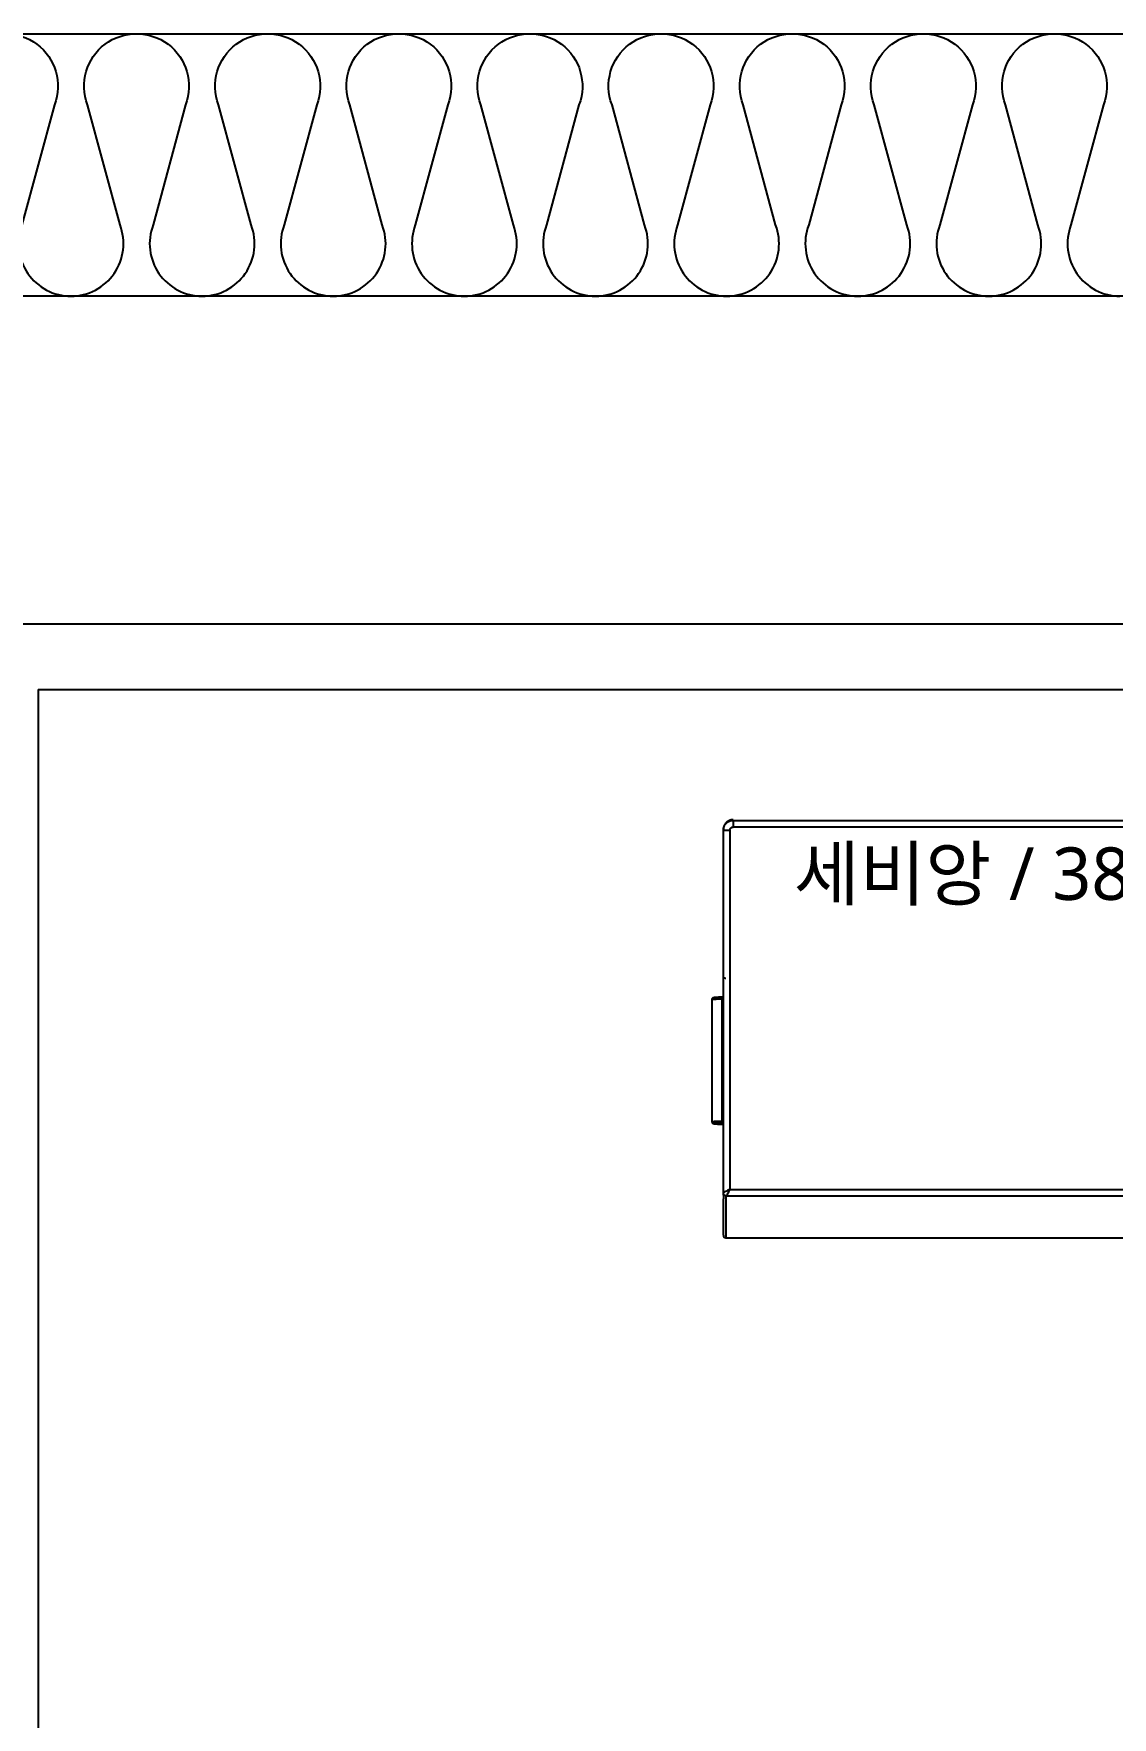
# Model space of a CAD drawing. Header units: millimetres. Extents: x -33000 to 294000, y 0 to 42408.
# Drawn here: x 233640 to 233969, y 17611 to 18125 of the extents above; entities that cross this region are included whole.
import ezdxf
from ezdxf.enums import TextEntityAlignment as Align

# ---------------------------------------------------------------- set-up
doc = ezdxf.new("R2010")
doc.units = ezdxf.units.MM
doc.header["$LTSCALE"] = 50
doc.layers.add('arch', color=8, linetype='Continuous')
doc.styles.add('FORTELINE', font='malgun.ttf')

# ---------------------------------------------------------------- blocks, each defined once
blk = doc.blocks.new('A$C6CF502EC')
for p, q in [((-84.29, 254.5), (-121.92, 254.5)), ((-144.11, 250.2), (-157.11, 250.2)), ((-157.11, 250.2), (-157.11, 79)), ((-156.31, 251), (-145.17, 251)), ((-144.11, 251), (-145.17, 251)), ((-144.11, 251), (-143.6, 251)), ((-144.11, 251), (-144.11, 250.65)), ((-121.67, 251.32), (-84.19, 251.32)), ((-60.33, 251), (-60.15, 251))]:
    blk.add_line(p, q)
blk.add_arc((-156.31, 250.2), 0.8, 90, 180)
for centre, major_axis, ratio, start_param, end_param in [((-122.59, 241.52), (0.33, 12.49), 0.021001, 5.568856, 6.998613), ((-121.67, 250.94), (0, 0.5), 0.021008, 4.829725, 5.568523), ((-84.2, 250.94), (0, -0.5), 0.021008, 1.688117, 2.426937)]:
    blk.add_ellipse(centre, major_axis=major_axis, ratio=ratio, start_param=start_param, end_param=end_param)
for points, knots in [([(-122.36, 253.37), (-122.38, 253.24), (-122.41, 252.83), (-122.46, 251.96), (-122.5, 251.2), (-122.52, 250.9)], [0, 0, 0, 0, 0.264721, 0.731419, 1, 1, 1, 1]), ([(-121.76, 254.49), (-121.83, 254.49), (-121.94, 254.48), (-122.08, 254.4), (-122.18, 254.3), (-122.23, 254.2), (-122.27, 254.1), (-122.3, 253.96), (-122.33, 253.78), (-122.35, 253.48), (-122.36, 253.37)], [0, 0, 0, 0, 0.045112, 0.092295, 0.135741, 0.182804, 0.251788, 0.406207, 0.791729, 1, 1, 1, 1]), ([(-121.67, 251.32), (-121.67, 251.33), (-121.67, 251.36), (-121.67, 251.39), (-121.67, 251.43), (-121.67, 251.47), (-121.67, 251.51), (-121.67, 251.54), (-121.67, 251.58), (-121.67, 251.61), (-121.67, 251.65), (-121.67, 251.69), (-121.67, 251.72), (-121.67, 251.76), (-121.67, 251.79), (-121.67, 251.82), (-121.67, 251.86), (-121.67, 251.89), (-121.67, 251.93), (-121.67, 251.96), (-121.67, 251.99), (-121.67, 252.03), (-121.67, 252.06), (-121.67, 252.09), (-121.67, 252.12), (-121.67, 252.15), (-121.67, 252.19), (-121.67, 252.22), (-121.67, 252.25), (-121.67, 252.28), (-121.67, 252.31), (-121.67, 252.34), (-121.67, 252.37), (-121.67, 252.4), (-121.67, 252.43), (-121.67, 252.46), (-121.67, 252.49), (-121.67, 252.52), (-121.67, 252.54), (-121.67, 252.57), (-121.67, 252.6), (-121.67, 252.63), (-121.67, 252.66), (-121.67, 252.68), (-121.67, 252.71), (-121.67, 252.74), (-121.67, 252.76), (-121.67, 252.79), (-121.67, 252.82), (-121.67, 252.84), (-121.67, 252.87), (-121.67, 252.89), (-121.67, 252.92), (-121.67, 252.94), (-121.67, 252.97), (-121.67, 252.99), (-121.68, 253.01), (-121.68, 253.04), (-121.68, 253.06), (-121.68, 253.09), (-121.68, 253.11), (-121.68, 253.13), (-121.68, 253.15), (-121.68, 253.18), (-121.68, 253.2), (-121.68, 253.22), (-121.68, 253.24), (-121.68, 253.26), (-121.68, 253.29), (-121.68, 253.31), (-121.68, 253.33), (-121.68, 253.35), (-121.68, 253.37), (-121.68, 253.39), (-121.68, 253.41), (-121.68, 253.43), (-121.68, 253.45), (-121.68, 253.47), (-121.68, 253.49), (-121.68, 253.51), (-121.69, 253.52), (-121.69, 253.54), (-121.69, 253.56), (-121.69, 253.58), (-121.69, 253.6), (-121.69, 253.61), (-121.69, 253.63), (-121.69, 253.65), (-121.69, 253.67), (-121.69, 253.68), (-121.69, 253.7), (-121.69, 253.72), (-121.69, 253.73), (-121.69, 253.75), (-121.69, 253.76), (-121.69, 253.78), (-121.69, 253.79), (-121.69, 253.81), (-121.69, 253.82), (-121.7, 253.84), (-121.7, 253.85), (-121.7, 253.87), (-121.7, 253.88), (-121.7, 253.9), (-121.7, 253.91), (-121.7, 253.92), (-121.7, 253.94), (-121.7, 253.95), (-121.7, 253.96), (-121.7, 253.98), (-121.7, 253.99), (-121.7, 254), (-121.7, 254.01), (-121.7, 254.03), (-121.7, 254.04), (-121.7, 254.05), (-121.71, 254.06), (-121.71, 254.07), (-121.71, 254.08), (-121.71, 254.1), (-121.71, 254.11), (-121.71, 254.12), (-121.71, 254.13), (-121.71, 254.14), (-121.71, 254.15), (-121.71, 254.16), (-121.71, 254.17), (-121.71, 254.18), (-121.71, 254.19), (-121.71, 254.2), (-121.71, 254.21), (-121.71, 254.22), (-121.72, 254.22), (-121.72, 254.23), (-121.72, 254.24), (-121.72, 254.25), (-121.72, 254.26), (-121.72, 254.27), (-121.72, 254.27), (-121.72, 254.28), (-121.72, 254.29), (-121.72, 254.3), (-121.72, 254.3), (-121.72, 254.31), (-121.72, 254.32), (-121.72, 254.32), (-121.73, 254.33), (-121.73, 254.34), (-121.73, 254.34), (-121.73, 254.35), (-121.73, 254.36), (-121.73, 254.36), (-121.73, 254.37), (-121.73, 254.37), (-121.73, 254.38), (-121.73, 254.39), (-121.73, 254.39), (-121.73, 254.4), (-121.73, 254.4), (-121.73, 254.41), (-121.73, 254.41), (-121.74, 254.41), (-121.74, 254.42), (-121.74, 254.42), (-121.74, 254.43), (-121.74, 254.43), (-121.74, 254.44), (-121.74, 254.44), (-121.74, 254.44), (-121.74, 254.45), (-121.74, 254.45), (-121.74, 254.45), (-121.74, 254.46), (-121.74, 254.46), (-121.74, 254.46), (-121.75, 254.47), (-121.75, 254.47), (-121.75, 254.47), (-121.75, 254.47), (-121.75, 254.48), (-121.75, 254.48), (-121.75, 254.48), (-121.75, 254.48), (-121.75, 254.48), (-121.75, 254.49), (-121.75, 254.49), (-121.75, 254.49), (-121.75, 254.49), (-121.76, 254.49), (-121.76, 254.49), (-121.76, 254.49), (-121.76, 254.5), (-121.76, 254.5), (-121.76, 254.5), (-121.76, 254.5), (-121.76, 254.5), (-121.76, 254.5), (-121.76, 254.5), (-121.76, 254.5), (-121.76, 254.5), (-121.76, 254.5), (-121.76, 254.5), (-121.76, 254.5)], [0, 0, 0, 0, 0.006237, 0.012462, 0.018674, 0.024873, 0.031061, 0.037235, 0.043398, 0.049548, 0.055685, 0.06181, 0.067923, 0.074023, 0.080111, 0.086186, 0.092249, 0.0983, 0.104338, 0.110364, 0.116377, 0.122378, 0.128366, 0.134342, 0.140305, 0.146256, 0.152195, 0.158121, 0.164035, 0.169936, 0.175825, 0.181701, 0.187565, 0.193417, 0.199256, 0.205083, 0.210897, 0.216699, 0.222489, 0.228265, 0.23403, 0.239782, 0.245522, 0.251249, 0.256964, 0.262666, 0.268356, 0.274034, 0.279699, 0.285352, 0.290992, 0.29662, 0.302235, 0.307838, 0.313429, 0.319007, 0.324572, 0.330126, 0.335666, 0.341195, 0.346711, 0.352214, 0.357705, 0.363184, 0.36865, 0.374104, 0.379545, 0.384974, 0.39039, 0.395794, 0.401186, 0.406565, 0.411932, 0.417286, 0.422628, 0.427958, 0.433275, 0.438579, 0.443871, 0.449151, 0.454418, 0.459673, 0.464916, 0.470146, 0.475363, 0.480568, 0.485761, 0.490941, 0.496109, 0.501264, 0.506407, 0.511538, 0.516656, 0.521762, 0.526855, 0.531936, 0.537004, 0.54206, 0.547104, 0.552135, 0.557153, 0.562159, 0.567153, 0.572135, 0.577104, 0.58206, 0.587004, 0.591936, 0.596855, 0.601762, 0.606656, 0.611538, 0.616407, 0.621264, 0.626109, 0.630941, 0.635761, 0.640568, 0.645363, 0.650145, 0.654915, 0.659673, 0.664418, 0.669151, 0.673871, 0.678579, 0.683274, 0.687957, 0.692628, 0.697286, 0.701932, 0.706565, 0.711186, 0.715794, 0.72039, 0.724974, 0.729545, 0.734103, 0.73865, 0.743184, 0.747705, 0.752214, 0.75671, 0.761194, 0.765666, 0.770125, 0.774572, 0.779006, 0.783428, 0.787838, 0.792235, 0.796619, 0.800992, 0.805351, 0.809699, 0.814034, 0.818356, 0.822666, 0.826964, 0.831249, 0.835522, 0.839782, 0.84403, 0.848265, 0.852488, 0.856699, 0.860897, 0.865083, 0.869256, 0.873417, 0.877565, 0.881701, 0.885825, 0.889936, 0.894035, 0.898121, 0.902195, 0.906256, 0.910305, 0.914342, 0.918366, 0.922377, 0.926377, 0.930363, 0.934338, 0.9383, 0.942249, 0.946186, 0.950111, 0.954023, 0.957923, 0.96181, 0.965685, 0.969548, 0.973398, 0.977235, 0.981061, 0.984873, 0.988674, 0.992462, 0.996237, 1, 1, 1, 1]), ([(-83.85, 253.37), (-83.86, 253.48), (-83.9, 253.88), (-83.89, 253.96), (-84, 254.24), (-84.11, 254.38), (-84.27, 254.48), (-84.42, 254.52), (-84.49, 254.5), (-84.5, 254.49)], [0, 0, 0, 0, 0.208266, 0.756817, 0.835761, 0.889439, 0.941371, 0.995461, 1, 1, 1, 1]), ([(-84.45, 254.5), (-84.45, 254.5), (-84.45, 254.5), (-84.45, 254.5), (-84.45, 254.5), (-84.44, 254.5), (-84.44, 254.5), (-84.44, 254.5), (-84.44, 254.49), (-84.44, 254.49), (-84.44, 254.49), (-84.44, 254.49), (-84.44, 254.49), (-84.43, 254.48), (-84.43, 254.48), (-84.43, 254.48), (-84.43, 254.47), (-84.43, 254.47), (-84.43, 254.47), (-84.43, 254.46), (-84.43, 254.46), (-84.42, 254.45), (-84.42, 254.45), (-84.42, 254.44), (-84.42, 254.44), (-84.42, 254.43), (-84.42, 254.43), (-84.42, 254.42), (-84.42, 254.41), (-84.41, 254.41), (-84.41, 254.4), (-84.41, 254.39), (-84.41, 254.39), (-84.41, 254.38), (-84.41, 254.37), (-84.41, 254.36), (-84.4, 254.35), (-84.4, 254.35), (-84.4, 254.34), (-84.4, 254.33), (-84.4, 254.32), (-84.4, 254.31), (-84.4, 254.3), (-84.39, 254.29), (-84.39, 254.28), (-84.39, 254.27), (-84.39, 254.26), (-84.39, 254.25), (-84.39, 254.24), (-84.39, 254.22), (-84.38, 254.21), (-84.38, 254.2), (-84.38, 254.19), (-84.38, 254.18), (-84.38, 254.16), (-84.38, 254.15), (-84.38, 254.14), (-84.37, 254.12), (-84.37, 254.11), (-84.37, 254.1), (-84.37, 254.08), (-84.37, 254.07), (-84.37, 254.05), (-84.37, 254.04), (-84.36, 254.02), (-84.36, 254.01), (-84.36, 253.99), (-84.36, 253.97), (-84.36, 253.96), (-84.36, 253.94), (-84.35, 253.93), (-84.35, 253.91), (-84.35, 253.89), (-84.35, 253.87), (-84.35, 253.86), (-84.35, 253.84), (-84.34, 253.82), (-84.34, 253.8), (-84.34, 253.78), (-84.34, 253.76), (-84.34, 253.74), (-84.34, 253.72), (-84.34, 253.7), (-84.33, 253.68), (-84.33, 253.66), (-84.33, 253.64), (-84.33, 253.62), (-84.33, 253.6), (-84.33, 253.58), (-84.32, 253.56), (-84.32, 253.54), (-84.32, 253.52), (-84.32, 253.49), (-84.32, 253.47), (-84.32, 253.45), (-84.31, 253.43), (-84.31, 253.4), (-84.31, 253.38), (-84.31, 253.35), (-84.31, 253.33), (-84.3, 253.31), (-84.3, 253.28), (-84.3, 253.26), (-84.3, 253.23), (-84.3, 253.21), (-84.3, 253.18), (-84.29, 253.16), (-84.29, 253.13), (-84.29, 253.1), (-84.29, 253.08), (-84.29, 253.05), (-84.29, 253.02), (-84.28, 253), (-84.28, 252.97), (-84.28, 252.94), (-84.28, 252.91), (-84.28, 252.88), (-84.27, 252.86), (-84.27, 252.83), (-84.27, 252.8), (-84.27, 252.77), (-84.27, 252.74), (-84.27, 252.71), (-84.26, 252.68), (-84.26, 252.65), (-84.26, 252.62), (-84.26, 252.59), (-84.26, 252.56), (-84.25, 252.53), (-84.25, 252.49), (-84.25, 252.46), (-84.25, 252.43), (-84.25, 252.4), (-84.25, 252.37), (-84.24, 252.33), (-84.24, 252.3), (-84.24, 252.27), (-84.24, 252.23), (-84.24, 252.2), (-84.23, 252.17), (-84.23, 252.13), (-84.23, 252.1), (-84.23, 252.06), (-84.23, 252.03), (-84.22, 251.99), (-84.22, 251.96), (-84.22, 251.92), (-84.22, 251.89), (-84.22, 251.85), (-84.22, 251.81), (-84.21, 251.78), (-84.21, 251.74), (-84.21, 251.7), (-84.21, 251.67), (-84.21, 251.63), (-84.2, 251.59), (-84.2, 251.55), (-84.2, 251.51), (-84.2, 251.48), (-84.2, 251.44), (-84.19, 251.4), (-84.19, 251.36), (-84.19, 251.33), (-84.19, 251.32)], [0, 0, 0, 0, 0.005936, 0.011876, 0.017819, 0.023765, 0.029715, 0.035669, 0.041626, 0.047586, 0.053549, 0.059517, 0.065487, 0.071461, 0.077439, 0.083419, 0.089404, 0.095392, 0.101383, 0.107377, 0.113375, 0.119377, 0.125382, 0.13139, 0.137402, 0.143417, 0.149436, 0.155458, 0.161484, 0.167513, 0.173545, 0.179581, 0.18562, 0.191663, 0.197709, 0.203759, 0.209812, 0.215868, 0.221928, 0.227992, 0.234058, 0.240129, 0.246202, 0.25228, 0.25836, 0.264444, 0.270532, 0.276622, 0.282717, 0.288814, 0.294916, 0.30102, 0.307128, 0.31324, 0.319355, 0.325473, 0.331595, 0.33772, 0.343849, 0.349981, 0.356116, 0.362255, 0.368398, 0.374544, 0.380693, 0.386846, 0.393002, 0.399162, 0.405325, 0.411491, 0.417661, 0.423834, 0.430011, 0.436191, 0.442375, 0.448562, 0.454753, 0.460947, 0.467144, 0.473345, 0.479549, 0.485757, 0.491968, 0.498183, 0.504401, 0.510622, 0.516847, 0.523076, 0.529308, 0.535543, 0.541781, 0.548024, 0.554269, 0.560518, 0.566771, 0.573026, 0.579286, 0.585548, 0.591815, 0.598084, 0.604357, 0.610634, 0.616914, 0.623197, 0.629484, 0.635774, 0.642068, 0.648365, 0.654665, 0.660969, 0.667277, 0.673588, 0.679902, 0.68622, 0.692541, 0.698866, 0.705194, 0.711525, 0.71786, 0.724198, 0.73054, 0.736885, 0.743234, 0.749586, 0.755942, 0.762301, 0.768663, 0.775029, 0.781398, 0.787771, 0.794147, 0.800527, 0.80691, 0.813296, 0.819686, 0.82608, 0.832477, 0.838877, 0.84528, 0.851688, 0.858098, 0.864512, 0.87093, 0.87735, 0.883775, 0.890202, 0.896634, 0.903068, 0.909506, 0.915948, 0.922393, 0.928841, 0.935293, 0.941748, 0.948207, 0.954669, 0.961134, 0.967603, 0.974076, 0.980552, 0.987031, 0.993514, 1, 1, 1, 1]), ([(-83.7, 250.97), (-83.71, 251.23), (-83.75, 251.96), (-83.8, 252.82), (-83.84, 253.24), (-83.85, 253.37)], [0, 0, 0, 0, 0.244547, 0.712198, 1, 1, 1, 1]), ([(-144.36, 250), (-144.36, 250.07), (-144.35, 250.13), (-144.33, 250.26), (-144.31, 250.32), (-144.26, 250.44), (-144.23, 250.5), (-144.15, 250.61), (-144.11, 250.66), (-144.02, 250.75), (-143.97, 250.8), (-143.86, 250.87), (-143.8, 250.9), (-143.68, 250.95), (-143.62, 250.97), (-143.49, 250.99), (-143.42, 251), (-143.36, 251)], [0, 0, 0, 0, 0.125, 0.125, 0.25, 0.25, 0.375, 0.375, 0.5, 0.5, 0.625, 0.625, 0.75, 0.75, 0.875, 0.875, 1, 1, 1, 1]), ([(-144.36, 250), (-144.36, 250), (-144.33, 249.99), (-144.23, 249.94), (-144.05, 249.85), (-143.65, 249.64), (-143.16, 249.38), (-142.78, 249.18), (-142.54, 249.08), (-142.42, 249.02), (-142.36, 249)], [0, 0, 0, 0, 0.125, 0.125, 0.25, 0.5, 0.75, 0.875, 0.9375, 1, 1, 1, 1]), ([(-142.36, 249), (-142.38, 249.06), (-142.43, 249.18), (-142.54, 249.42), (-142.73, 249.8), (-142.99, 250.29), (-143.17, 250.61), (-143.27, 250.81), (-143.3, 250.87), (-143.35, 250.97), (-143.36, 251), (-143.36, 251)], [0, 0, 0, 0, 0.0625, 0.125, 0.25, 0.5, 0.75, 0.75, 0.875, 0.875, 1, 1, 1, 1]), ([(-77.89, 250.94), (-77.89, 250.94), (-77.89, 250.93), (-77.89, 250.9), (-77.89, 250.85), (-77.89, 250.81), (-77.89, 250.76), (-77.89, 250.71), (-77.89, 250.65), (-77.89, 250.59), (-77.89, 250.53), (-77.89, 250.47), (-77.9, 250.42), (-77.9, 250.37), (-77.9, 250.33), (-77.9, 250.29), (-77.9, 250.25), (-77.9, 250.22), (-77.9, 250.21), (-77.9, 250.2)], [0, 0, 0, 0, 0.002375, 0.110118, 0.200521, 0.276094, 0.334788, 0.418054, 0.497545, 0.572627, 0.642789, 0.707653, 0.766938, 0.820466, 0.868142, 0.909922, 0.945803, 0.975814, 1, 1, 1, 1]), ([(-77.89, 251), (-77.89, 251), (-77.89, 251), (-77.89, 251), (-77.89, 251), (-77.89, 251), (-77.89, 251), (-77.89, 250.99), (-77.89, 250.99), (-77.89, 250.99), (-77.89, 250.99), (-77.89, 250.98), (-77.89, 250.98), (-77.89, 250.97), (-77.89, 250.97), (-77.89, 250.96), (-77.89, 250.95), (-77.89, 250.95), (-77.89, 250.94), (-77.89, 250.94)], [0, 0, 0, 0, 0.045922, 0.093688, 0.143271, 0.194641, 0.247764, 0.302603, 0.359117, 0.41727, 0.477028, 0.53835, 0.601197, 0.665521, 0.731271, 0.798391, 0.866818, 0.936456, 1, 1, 1, 1]), ([(-60.33, 250.94), (-60.33, 250.94), (-60.33, 250.95), (-60.33, 250.96), (-60.33, 250.98), (-60.33, 250.99), (-60.33, 251), (-60.33, 251), (-60.33, 251), (-60.33, 251), (-60.33, 251)], [0, 0, 0, 0, 0.023682, 0.232322, 0.418331, 0.581217, 0.720771, 0.836986, 0.929995, 1, 1, 1, 1]), ([(-32.86, 251), (-32.66, 251), (-32.47, 250.98), (-32.08, 250.9), (-31.89, 250.85), (-31.53, 250.7), (-31.36, 250.6), (-31.03, 250.39), (-30.88, 250.26), (-30.6, 249.98), (-30.47, 249.83), (-30.26, 249.5), (-30.16, 249.33), (-30.01, 248.97), (-29.96, 248.78), (-29.88, 248.39), (-29.86, 248.2), (-29.86, 248)], [0, 0, 0, 0, 0.125, 0.125, 0.25, 0.25, 0.375, 0.375, 0.5, 0.5, 0.625, 0.625, 0.75, 0.75, 0.875, 0.875, 1, 1, 1, 1]), ([(-32.86, 251), (-32.86, 251), (-32.86, 251), (-32.86, 250.96), (-32.86, 250.79), (-32.86, 250.42), (-32.86, 249.92), (-32.86, 249.42), (-32.86, 249.17), (-32.86, 249)], [0, 0, 0, 0, 0.016831, 0.088865, 0.160899, 0.449036, 0.737173, 0.881241, 1, 1, 1, 1]), ([(-29.64, 248), (-29.64, 248.01), (-29.64, 248.03), (-29.64, 248.05), (-29.64, 248.08), (-29.64, 248.1), (-29.64, 248.13), (-29.64, 248.16), (-29.64, 248.18), (-29.65, 248.21), (-29.65, 248.24), (-29.65, 248.26), (-29.65, 248.29), (-29.66, 248.32), (-29.66, 248.34), (-29.66, 248.37), (-29.66, 248.4), (-29.67, 248.42), (-29.67, 248.45), (-29.68, 248.47), (-29.68, 248.5), (-29.69, 248.53), (-29.69, 248.55), (-29.7, 248.58), (-29.7, 248.61), (-29.71, 248.63), (-29.71, 248.66), (-29.72, 248.69), (-29.72, 248.71), (-29.73, 248.74), (-29.74, 248.77), (-29.74, 248.79), (-29.75, 248.82), (-29.76, 248.84), (-29.77, 248.87), (-29.78, 248.9), (-29.78, 248.92), (-29.79, 248.95), (-29.8, 248.97), (-29.81, 249), (-29.82, 249.03), (-29.83, 249.05), (-29.84, 249.08), (-29.85, 249.1), (-29.86, 249.13), (-29.87, 249.16), (-29.88, 249.18), (-29.89, 249.21), (-29.9, 249.23), (-29.91, 249.26), (-29.93, 249.28), (-29.94, 249.31), (-29.95, 249.33), (-29.96, 249.36), (-29.98, 249.38), (-29.99, 249.41), (-30, 249.43), (-30.02, 249.46), (-30.03, 249.48), (-30.04, 249.51), (-30.06, 249.53), (-30.07, 249.56), (-30.09, 249.58), (-30.1, 249.6), (-30.12, 249.63), (-30.13, 249.65), (-30.15, 249.68), (-30.17, 249.7), (-30.18, 249.72), (-30.2, 249.75), (-30.22, 249.77), (-30.23, 249.79), (-30.25, 249.82), (-30.27, 249.84), (-30.29, 249.86), (-30.3, 249.88), (-30.32, 249.91), (-30.34, 249.93), (-30.36, 249.95), (-30.38, 249.97), (-30.4, 249.99), (-30.42, 250.02), (-30.44, 250.04), (-30.46, 250.06), (-30.48, 250.08), (-30.5, 250.1), (-30.52, 250.12), (-30.54, 250.14), (-30.56, 250.16), (-30.58, 250.18), (-30.6, 250.2), (-30.62, 250.22), (-30.64, 250.24), (-30.67, 250.26), (-30.69, 250.28), (-30.71, 250.3), (-30.74, 250.32), (-30.76, 250.34), (-30.79, 250.36), (-30.82, 250.38), (-30.84, 250.4), (-30.87, 250.42), (-30.9, 250.44), (-30.93, 250.46), (-30.96, 250.48), (-30.99, 250.5), (-31.02, 250.52), (-31.05, 250.54), (-31.08, 250.56), (-31.11, 250.58), (-31.15, 250.6), (-31.18, 250.62), (-31.21, 250.64), (-31.25, 250.66), (-31.28, 250.68), (-31.32, 250.7), (-31.36, 250.71), (-31.4, 250.73), (-31.43, 250.75), (-31.47, 250.76), (-31.51, 250.78), (-31.55, 250.8), (-31.59, 250.81), (-31.63, 250.83), (-31.68, 250.84), (-31.72, 250.86), (-31.76, 250.87), (-31.81, 250.88), (-31.85, 250.89), (-31.89, 250.91), (-31.94, 250.92), (-31.99, 250.93), (-32.03, 250.94), (-32.08, 250.95), (-32.13, 250.96), (-32.18, 250.96), (-32.23, 250.97), (-32.28, 250.98), (-32.33, 250.98), (-32.38, 250.99), (-32.43, 250.99), (-32.48, 251), (-32.53, 251), (-32.59, 251), (-32.62, 251), (-32.64, 251)], [0, 0, 0, 0, 0.005553, 0.011114, 0.016682, 0.022259, 0.027843, 0.033435, 0.039035, 0.044643, 0.050258, 0.055881, 0.061512, 0.067151, 0.072798, 0.078452, 0.084115, 0.089785, 0.095463, 0.101149, 0.106842, 0.112544, 0.118253, 0.12397, 0.129695, 0.135427, 0.141168, 0.146916, 0.152672, 0.158436, 0.164207, 0.169987, 0.175774, 0.181569, 0.187372, 0.193183, 0.199002, 0.204828, 0.210662, 0.216504, 0.222354, 0.228212, 0.234077, 0.23995, 0.245831, 0.25172, 0.257617, 0.263522, 0.269434, 0.275354, 0.281282, 0.287218, 0.293162, 0.299113, 0.305072, 0.311039, 0.317014, 0.322997, 0.328987, 0.334986, 0.340992, 0.347006, 0.353028, 0.359057, 0.365095, 0.37114, 0.377193, 0.383254, 0.389323, 0.395399, 0.401484, 0.407576, 0.413676, 0.419783, 0.425899, 0.432023, 0.438154, 0.444293, 0.45044, 0.456595, 0.462757, 0.468927, 0.475106, 0.481292, 0.487485, 0.493687, 0.499897, 0.505836, 0.511869, 0.517997, 0.524219, 0.530534, 0.536944, 0.543449, 0.550047, 0.556739, 0.563526, 0.570407, 0.577382, 0.584451, 0.591614, 0.598871, 0.606222, 0.613668, 0.621208, 0.628842, 0.63657, 0.644392, 0.652308, 0.660319, 0.668423, 0.676622, 0.684915, 0.693302, 0.701783, 0.710359, 0.719028, 0.727792, 0.73665, 0.745602, 0.754648, 0.763788, 0.773023, 0.782351, 0.791774, 0.801291, 0.810902, 0.820607, 0.830407, 0.8403, 0.850288, 0.86037, 0.870545, 0.880816, 0.89118, 0.901638, 0.912191, 0.922837, 0.933578, 0.944413, 0.955342, 0.966365, 0.977483, 0.988694, 1, 1, 1, 1]), ([(-29.86, 248), (-29.86, 248), (-29.86, 248), (-29.86, 248), (-29.9, 248), (-30.07, 248), (-30.44, 248), (-30.94, 248), (-31.44, 248), (-31.69, 248), (-31.86, 248)], [0, 0, 0, 0, 0.000393, 0.017217, 0.089223, 0.16123, 0.449255, 0.73728, 0.881292, 1, 1, 1, 1]), ([(-29.64, 248), (-29.64, 248), (-29.64, 248), (-29.66, 248), (-29.67, 248), (-29.71, 248), (-29.73, 248), (-29.79, 248), (-29.82, 248), (-29.86, 248)], [0, 0, 0, 0, 0.251849, 0.251849, 0.503699, 0.503699, 0.755548, 0.755548, 1, 1, 1, 1])]:
    blk.add_open_spline(points, degree=3, knots=knots)
for points in [[(-144.36, 9.49), (-144.36, 250)], [(-143.36, 251), (-59.91, 251)], [(-77.91, 249), (-142.36, 249)], [(-142.36, 249), (-142.36, 9.49)], [(-60.41, 249), (-77.91, 249)], [(-32.86, 249), (-60.41, 249)], [(-59.91, 251), (-32.86, 251)], [(-31.86, 4.65), (-31.86, 248)], [(-29.86, 248), (-29.86, 4.65)]]:
    blk.add_open_spline(points, degree=1)
blk.add_rational_spline([(-32.86, 249), (-32.27, 249), (-31.86, 248.59), (-31.86, 248)], [1, 0.804737857729, 0.804737857729, 1], degree=3)
at = {"style": 'FORTELINE'}
blk.add_text('세비앙 / 38℃-500RN', height=16, rotation=270, dxfattribs=at).set_placement((-46.08, 132.15), align=Align.MIDDLE_CENTER)

msp = doc.modelspace()

# ---------------------------------------------------------------- linework, layer by layer
at = {"layer": 'arch', "ltscale": 25}
for p, q in [((228851.21, 18124.6), (237076.21, 18124.6)), ((235541.21, 18044.6), (233501.21, 18044.6)), ((235341.21, 17944.6), (233621.21, 17944.6)), ((233641.21, 17924.64), (233641.21, 17204.64)), ((235341.21, 17924.6), (233641.21, 17924.6))]:
    msp.add_line(p, q, dxfattribs=at)
msp.add_lwpolyline([(233616.25, 18102.92, -1.449198), (233646.17, 18102.92), (233636.25, 18066.28, 0.524856), (233651.21, 18044.6, 0.524856), (233666.17, 18066.28), (233656.25, 18102.92, -1.449198), (233686.17, 18102.92), (233676.25, 18066.28, 0.524856), (233691.21, 18044.6, 0.524856), (233706.17, 18066.28), (233696.25, 18102.92, -1.449198), (233726.17, 18102.92), (233716.25, 18066.28, 0.524856), (233731.21, 18044.6, 0.524856), (233746.17, 18066.28), (233736.25, 18102.92, -1.449198), (233766.17, 18102.92), (233756.25, 18066.28, 0.524856), (233771.21, 18044.6, 0.524856), (233786.17, 18066.28), (233776.25, 18102.92, -1.449198), (233806.17, 18102.92), (233796.25, 18066.28, 0.524856), (233811.21, 18044.6, 0.524856), (233826.17, 18066.28), (233816.25, 18102.92, -1.449198), (233846.17, 18102.92), (233836.25, 18066.28, 0.524856), (233851.21, 18044.6, 0.524856), (233866.17, 18066.28), (233856.25, 18102.92, -1.449198), (233886.17, 18102.92), (233876.25, 18066.28, 0.524856), (233891.21, 18044.6, 0.524856), (233906.17, 18066.28), (233896.25, 18102.92, -1.449198), (233926.17, 18102.92), (233916.25, 18066.28, 0.524856), (233931.21, 18044.6, 0.524856), (233946.17, 18066.28), (233936.25, 18102.92, -1.449198), (233966.17, 18102.92), (233956.25, 18066.28, 0.524856), (233971.21, 18044.6, 0.524856)], format="xyb", dxfattribs=at)

# ---------------------------------------------------------------- block references
at = {"layer": 'arch', "ltscale": 25, "rotation": 89.99999999999999}
msp.add_blockref('A$C6CF502EC', (234101.21, 17914.6), dxfattribs=at)

doc.saveas('drawing.dxf')
